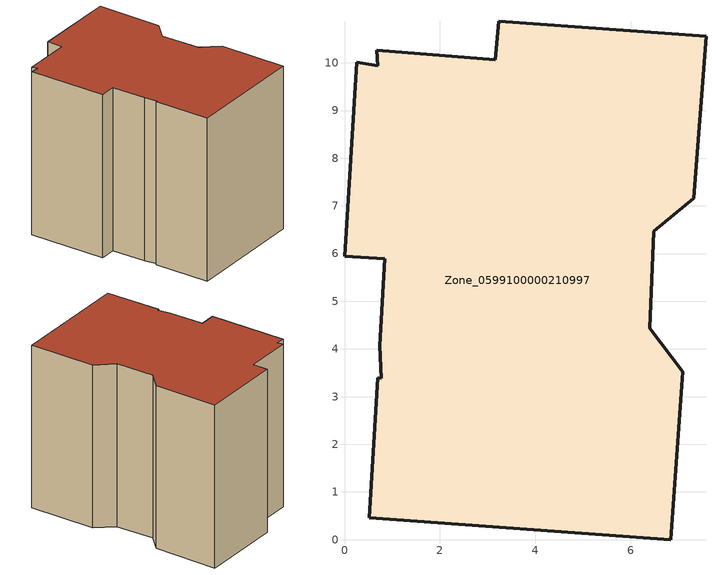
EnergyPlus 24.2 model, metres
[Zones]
Zone_0599100000210997
 floor ground (C_G): 0.77,3.39 0.74,4.06 0.84,5.89 0,5.94 0.26,10.01 0.7,9.94 0.68,10.26 3.16,10.06 3.24,10.87 7.58,10.56 7.32,7.16 6.49,6.47 6.4,4.43 7.09,3.52 6.84,0 0.52,0.46 0.69,3.39 z0
 wall outside (C_F): 6.49,6.47 7.32,7.16 7.58,10.56 3.24,10.87 3.16,10.06 0.68,10.26 0.7,9.94 0.26,10.01 0,5.94 0.84,5.89 0.74,4.06 0.77,3.39 0.69,3.39 0.52,0.46 6.84,0 7.09,3.52 6.4,4.43 6.49,6.47 z0:8.79
 roof outside (C_R): 0.74,4.06 0.77,3.39 0.69,3.39 0.52,0.46 6.84,0 7.09,3.52 6.4,4.43 6.49,6.47 7.32,7.16 7.58,10.56 3.24,10.87 3.16,10.06 0.68,10.26 0.7,9.94 0.26,10.01 0,5.94 0.84,5.89 z8.79
[BUILDING]
Pand.0599100000210997: North Axis=0; Terrain=City; Loads Convergence Tolerance Value=0.04; Temperature Convergence Tolerance Value=0.4; Solar Distribution=FullExterior; Maximum Number of Warmup Days=25; Minimum Number of Warmup Days=1
[Site:Location]
Rotterdam.The.Hague.AP_ZH_NLD Design_Conditions: Latitude=51.96; Longitude=4.45; Time Zone=1; Elevation=-4.5
[SITE:GROUNDTEMPERATURE:BUILDINGSURFACE]
18, 18, 18, 18, 18, 18, 18, 18, 18, 18, 18, 18
[MATERIAL] Thermal Absorptance=0.9; Solar Absorptance=0.7; Visible Absorptance=0.7
Name | Roughness | Thickness | Conductivity | Density | Specific Heat
G.TC.1946 | MediumSmooth | 0.15 | 1 | 540 | 1210
F.TC.1946 | Rough | 0.3 | 0.857143 | 1920 | 840
R.TC.1946 | MediumRough | 0.2 | 0.909091 | 1500 | 1000
[CONSTRUCTION]
C_G: G.TC.1946
C_F: F.TC.1946
C_R: R.TC.1946
[ZONE]
Zone_0599100000210997: Type=1; Multiplier=1; Ceiling Height=Autocalculate; Volume=Autocalculate; Floor Area=autocalculate; Part of Total Floor Area=Yes
[ZONEINFILTRATION:DESIGNFLOWRATE]
Infil_Zone_0599100000210997: Zone or ZoneList or Space or SpaceList=Zone_0599100000210997; Schedule=AlwaysOn; Design Flow Rate Calculation Method=Flow/Area; Flow Rate per Floor Area=0.003; Constant Term Coefficient=1; Temperature Term Coefficient=0; Velocity Term Coefficient=0; Velocity Squared Term Coefficient=0
[HVACTEMPLATE:ZONE:IDEALLOADSAIRSYSTEM]
Zone_0599100000210997: Maximum Heating Supply Air Temperature=50; Minimum Cooling Supply Air Temperature=13; Maximum Heating Supply Air Humidity Ratio=0.0156; Minimum Cooling Supply Air Humidity Ratio=0.0077; Heating Limit=NoLimit; Cooling Limit=NoLimit; Dehumidification Control Type=ConstantSensibleHeatRatio; Cooling Sensible Heat Ratio=0.7; Dehumidification Setpoint=60; Humidification Control Type=None; Humidification Setpoint=30; Outdoor Air Method=None; Outdoor Air Flow Rate per Person=0.00944; Outdoor Air Flow Rate per Zone Floor Area=0; Outdoor Air Flow Rate per Zone=0; Demand Controlled Ventilation Type=None; Outdoor Air Economizer Type=NoEconomizer; Heat Recovery Type=None; Sensible Heat Recovery Effectiveness=0.7; Latent Heat Recovery Effectiveness=0.65
[ZONECONTROL:THERMOSTAT]
ThermostatControl_Zone_0599100000210997: Zone or ZoneList=Zone_0599100000210997; Control Type Schedule=DualSetpointControlType; Control 1=Thermostat_Zone_0599100000210997; Temperature Difference Between Cutout And Setpoint=0
[THERMOSTATSETPOINT:DUALSETPOINT]
Thermostat_Zone_0599100000210997: Heating Setpoint Temperature Schedule=HeatingSetpoint_Zone_0599100000210997; Cooling Setpoint Temperature Schedule=CoolingSetpoint_Zone_0599100000210997
[SCHEDULE:COMPACT]
HeatingSetpoint_Zone_0599100000210997: Through: 12/31, For: AllDays, Until: 24:00, 21
CoolingSetpoint_Zone_0599100000210997: Through: 12/31, For: AllDays, Until: 24:00, 24
DualSetpointControlType: Through: 12/31, For: AllDays, Until: 24:00, 4
AlwaysOn: Through: 12/31, For: AllDays, Until: 24:00, 1
